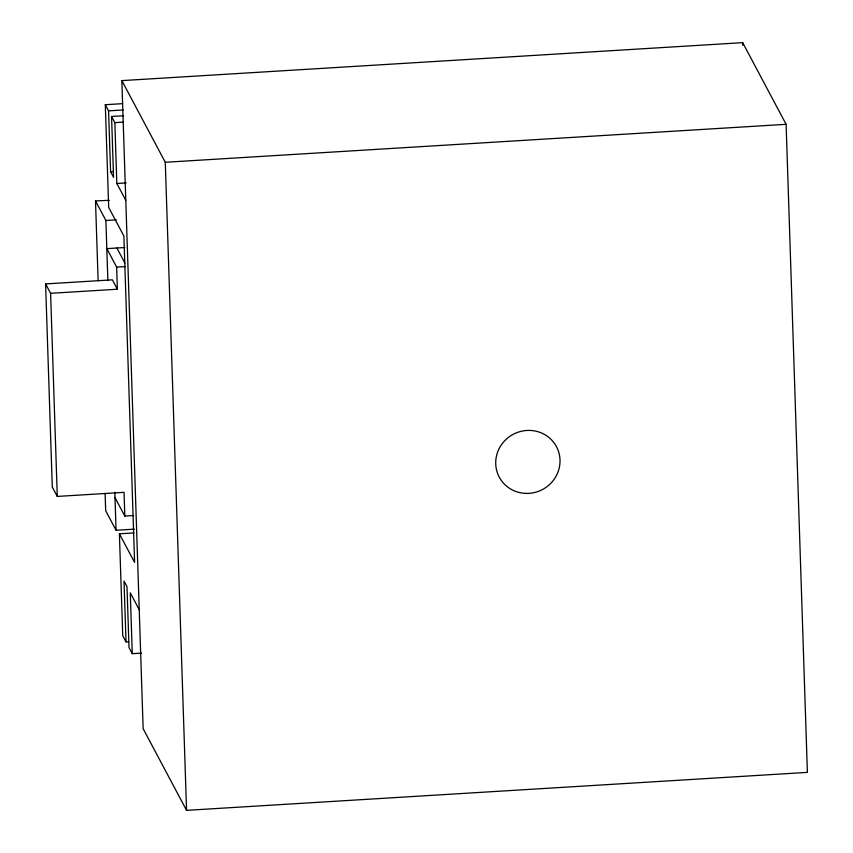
<?xml version="1.0" encoding="UTF-8"?>
<svg xmlns="http://www.w3.org/2000/svg" width="853" height="853" viewBox="0 0 853 853"><rect width="100%" height="100%" fill="white"/><g stroke="black" fill="none" stroke-linecap="round" stroke-linejoin="round"><path stroke-width="1.28" d="M121.851 80.619L742.686 42.65L786.103 124.314L807.396 772.381L186.562 810.35L143.144 728.686L121.851 80.619L165.279 162.283L186.562 810.35M133.964 532.933L119.399 533.818L134.603 562.415L123.888 236.068L108.683 207.407L105.303 104.716L122.597 103.661M105.303 104.716L108.576 110.858L123.205 109.973M108.576 110.858L110.581 171.709L113.556 177.328L111.562 116.477L123.525 115.741M111.562 116.477L114.835 122.629L122.811 122.139M165.279 162.283L786.103 124.314M110.581 171.709L113.236 171.549M114.835 122.629L116.829 183.48L126.137 182.905M109.28 200.316L95.504 200.945L105.9 220.49L116.349 219.85M124.815 247.53L106.817 248.628L116.648 267.096L117.373 289.231L50.604 293.315L45.604 283.921L112.372 279.837L117.373 289.231M116.648 267.096L125.466 266.562M45.604 283.921L52.278 487.02L57.279 496.425L124.037 492.341L124.826 516.076L133.644 515.532M105.111 493.439L105.676 510.723L116.072 530.267L134.358 529.148M119.399 533.818L122.747 635.773L126.02 641.925L128.675 641.755M126.02 641.925L124.016 581.074L127.001 586.683L129.006 647.534L132.279 653.686L141.577 653.121M116.829 183.48L125.786 200.327M116.904 248.01L124.879 263.023M114.995 497.598L124.826 516.076M139.231 609.682L130.274 592.835L132.279 653.686M742.686 42.65L742.771 45.305M105.9 220.49L107.873 280.584M114.824 492.277L116.072 530.267M95.504 200.945L98.127 280.712M50.604 293.315L57.279 496.425M525.235 493.375A32.414 31.252 -28 0 0 556.945 447.58A32.414 31.252 -28 0 0 501.425 444.765A32.414 31.252 -28 0 0 525.235 493.375"/></g></svg>
